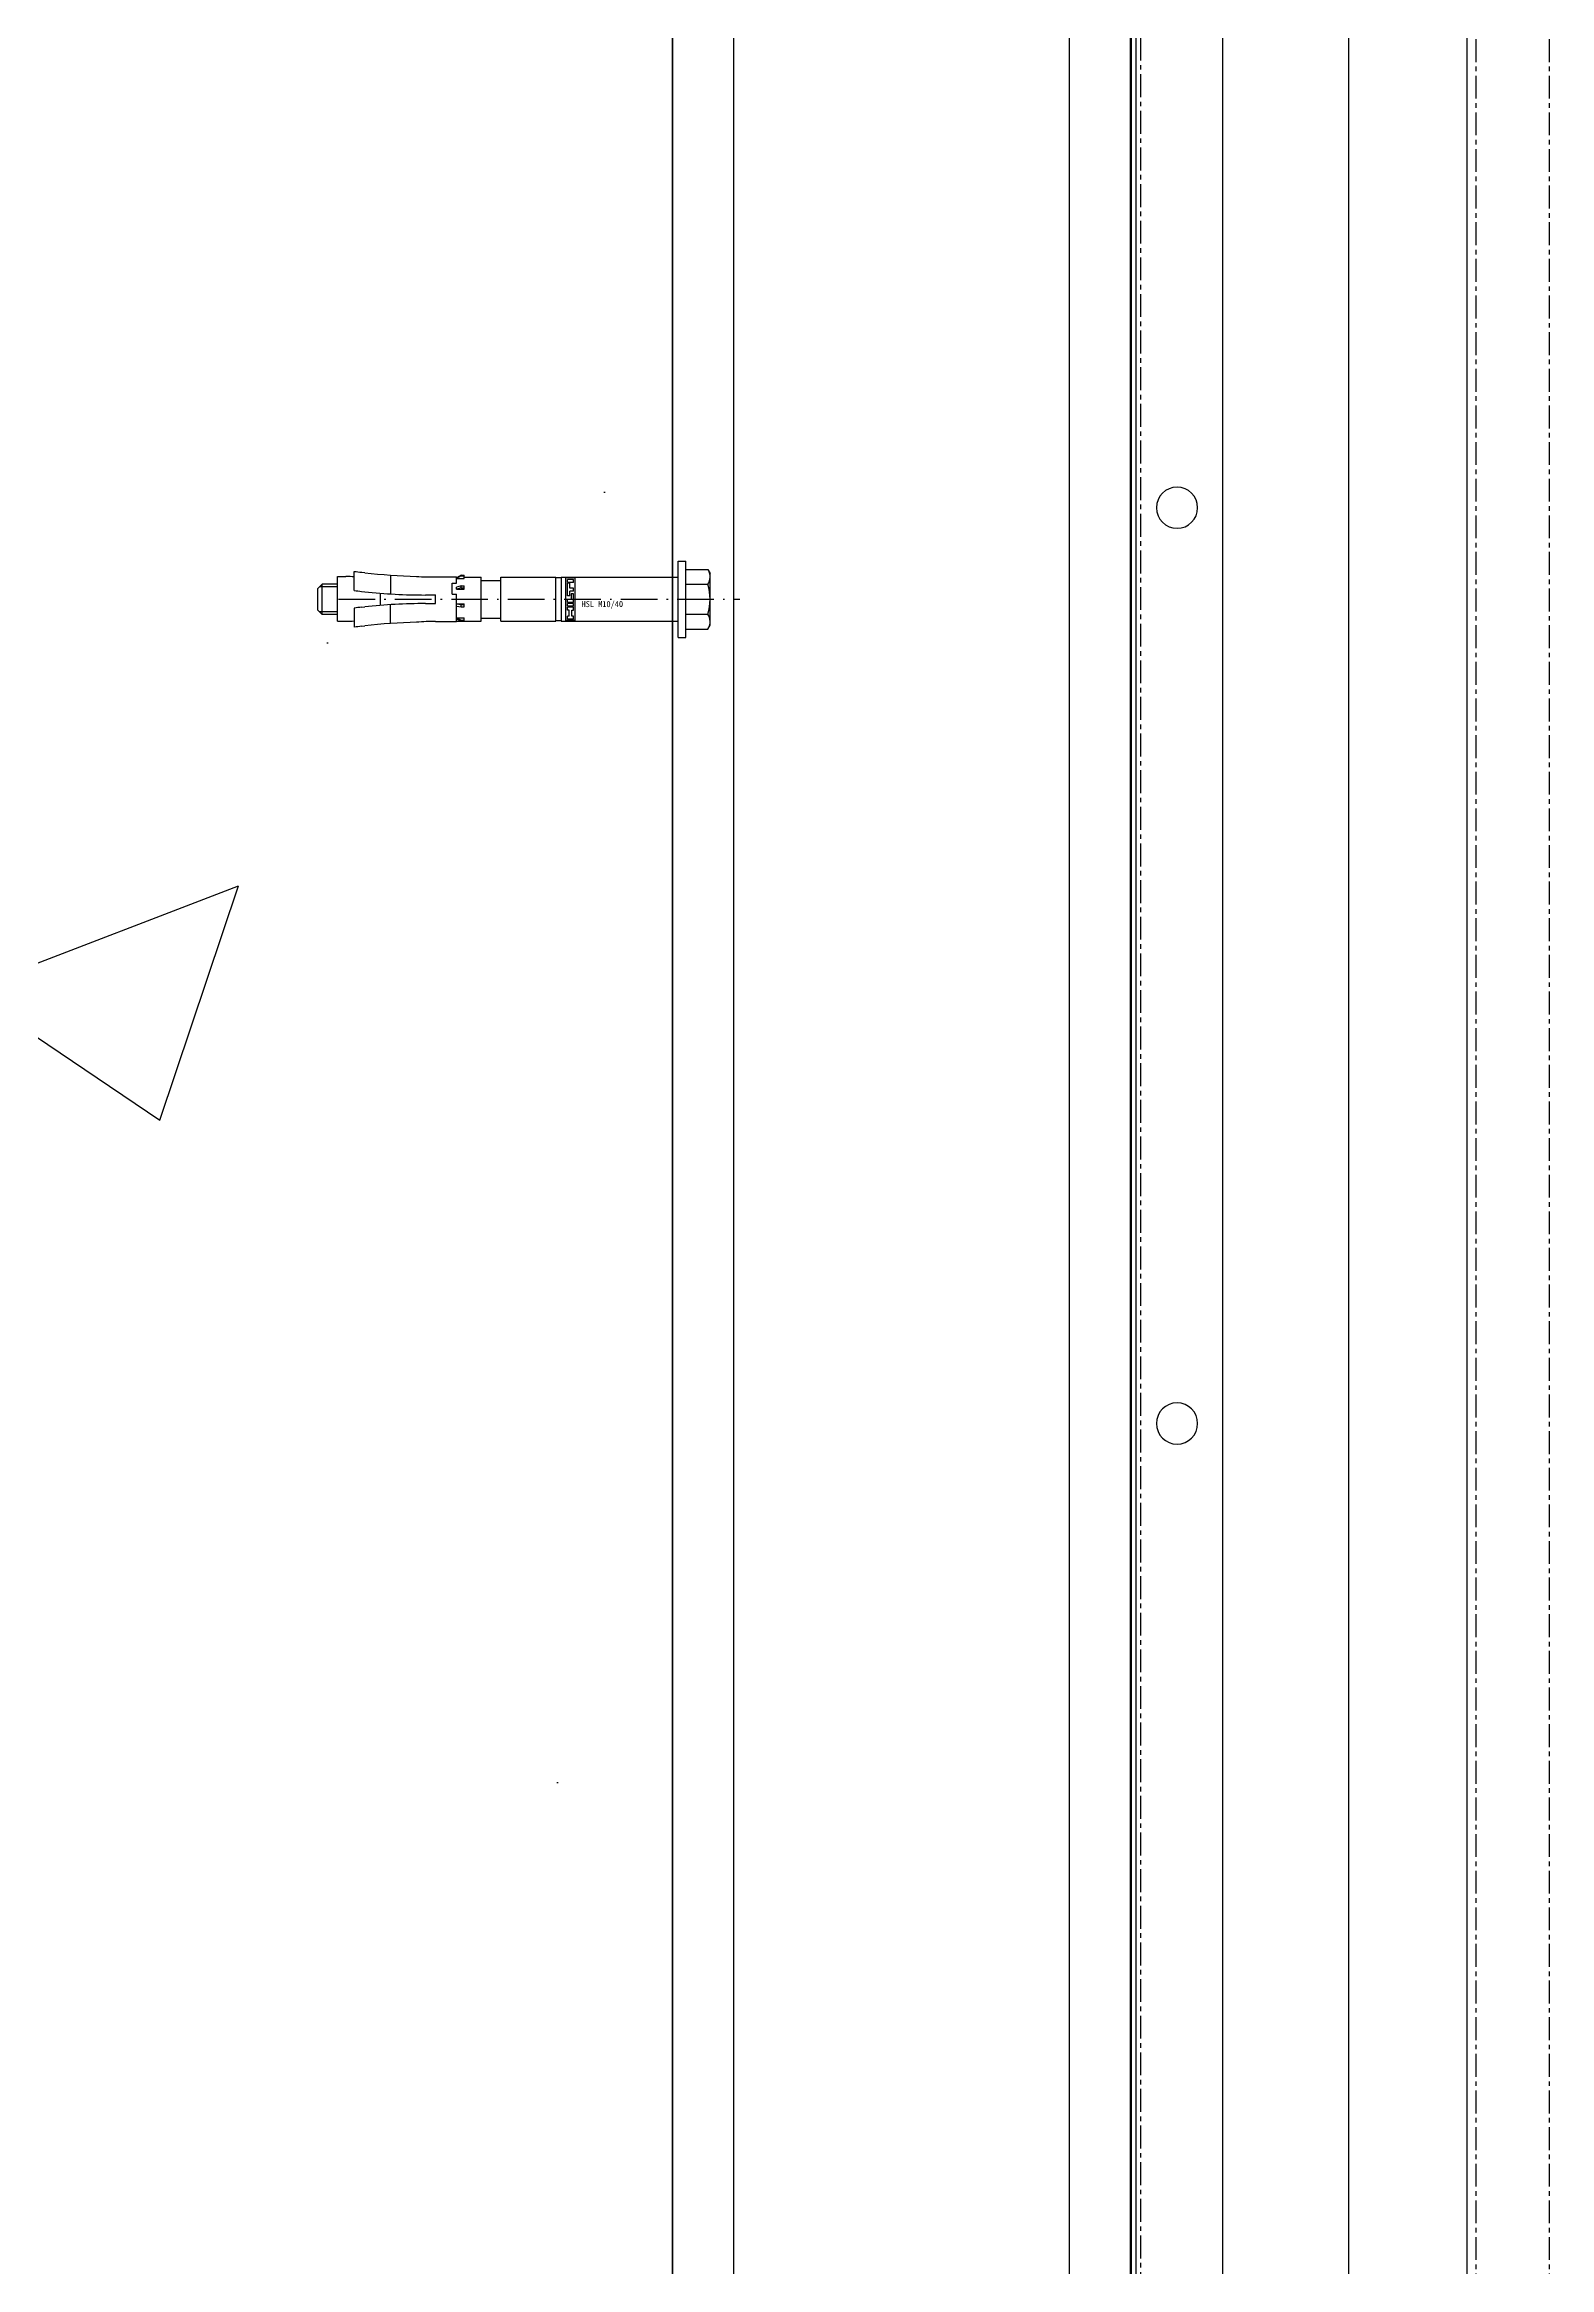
# Model space of a CAD drawing. Header units: millimetres. Extents: x -198529 to 244266, y -64 to 158464.
# Drawn here: x -173276 to -172784, y 120141 to 120869 of the extents above; entities that cross this region are included whole.
import ezdxf

# ---------------------------------------------------------------- set-up
doc = ezdxf.new("R2010")
doc.units = ezdxf.units.MM
doc.linetypes.add('ACAD_ISO10W100', pattern=[18.5, 12, -3, 0.5, -3])
doc.linetypes.add('CENTER', pattern=[12, 7.5, -1.5, 1.5, -1.5])
for name, color, linetype in [('0-DCC', 30, 'Continuous'), ('0-DCC-STRUC', 180, 'Continuous'), ('ANCHOR BOLTS', 4, 'Continuous'), ('COIL-BANK', 8, 'Continuous'), ('MITTELLINIEN', 3, 'ACAD_ISO10W100')]:
    doc.layers.add(name, color=color, linetype=linetype)

# ---------------------------------------------------------------- blocks, each defined once
blk = doc.blocks.new('DCC2850x2300(右)')
at = {"color": 0, "linetype": 'CENTER'}
for p, q in [((53813, -74478.48), (53813, -72178.48)), ((53837, -74478.48), (53837, -72178.48)), ((53947, -72178.48), (53947, -74478.48))]:
    blk.add_line(p, q, dxfattribs=at)
at = {"color": 0, "linetype": 'Continuous'}
for p, q in [((53840, -74478.48), (53840, -72178.48)), ((53948.5, -72178.48), (53948.5, -74478.48)), ((53950, -72178.48), (53950, -74478.48)), ((53878.72, -74441.08), (53878.72, -72260.73)), ((53920, -74441.08), (53920, -72260.73))]:
    blk.add_line(p, q, dxfattribs=at)
for centre in [(53935, -73028.48), (53935, -73028.48), (53935, -73328.48)]:
    blk.add_circle(centre, 6.75, dxfattribs=at)
blk = doc.blocks.new('H10_40')
for p, q in [((-111.6, -7.21), (-111.6, 7.46)), ((-111.6, 7.46), (-108.8, 7.46)), ((-106.08, 2.88), (-106.08, 9.15)), ((-103.59, 8.83), (-102.63, 8.72)), ((-94.15, 7.92), (-94.15, 1.77)), ((-79.42, 7.33), (-72.58, 7.33)), ((-71.07, 7.9), (-72.58, 7.05)), ((-71.07, 7.7), (-72.58, 6.86)), ((-72.58, 5.25), (-72.58, 7.33)), ((-71.07, 7.9), (-70.08, 7.9)), ((-71.07, 7.7), (-71.07, 7.9)), ((-71.07, 7.7), (-70.08, 7.7)), ((-70.08, 6.86), (-70.08, 7.9)), ((0, -12.5), (0, 12.5)), ((0, 12.5), (2.5, 12.5)), ((2.5, -12.5), (2.5, 12.5)), ((2.5, 9.81), (9.74, 9.81)), ((9.74, 9.81), (10.5, 8.5)), ((10.5, -8.5), (10.5, 8.5)), ((-116.54, 5), (-118, 3.54)), ((-118, -3.54), (-118, 3.54)), ((-111.6, 4.11), (-117.44, 4.11)), ((-111.6, 5), (-116.54, 5)), ((-116.54, -5), (-116.54, 5)), ((-103.66, 2.59), (-102.62, 2.48)), ((-97.43, -1.79), (-97.43, 1.79)), ((-82.75, 1.41), (-79.42, 1.41)), ((-79.42, -1.41), (-79.42, 1.41)), ((-74, 1.65), (-74, 5.25)), ((-74, 5.25), (-72.58, 5.25)), ((-74, 1.65), (-72.58, 1.65)), ((-72.58, 7.21), (-72.3, 7.21)), ((-72.58, 6.86), (-70.08, 6.86)), ((-71.07, 4.36), (-72.58, 3.92)), ((-72.58, 3.27), (-72.58, 3.92)), ((-71.07, 3.71), (-72.58, 3.27)), ((-72.58, 3.27), (-70.08, 3.27)), ((-72.58, -7.21), (-72.58, 1.65)), ((-71.07, 4.36), (-70.08, 4.36)), ((-71.07, 3.71), (-71.07, 4.36)), ((-71.07, 3.71), (-70.08, 3.71)), ((-70.08, 7.21), (-64.5, 7.21)), ((-70.08, 3.27), (-70.08, 4.36)), ((-64.5, -7.21), (-64.5, 7.21)), ((-64.5, 6.17), (-58, 6.17)), ((-58, 7.21), (-40, 7.21)), ((-58, -7.21), (-58, 7.21)), ((-40, -7.21), (-40, 7.21)), ((-38.33, 7.01), (-40, 7.01)), ((-38.33, 7.21), (0, 7.21)), ((-38.33, 7.21), (-38.33, -7.21)), ((0, 0), (0, 0)), ((2.5, 4.91), (9.74, 4.91)), ((-116.54, -5), (-118, -3.54)), ((-111.6, -4.11), (-117.44, -4.11)), ((-111.6, -5), (-116.54, -5)), ((-111.6, -7.21), (-108.8, -7.21)), ((-106.08, -2.88), (-106.08, -9.15)), ((-103.66, -2.59), (-102.62, -2.48)), ((-94.15, -7.92), (-94.15, -1.77)), ((-82.75, -1.41), (-79.42, -1.41)), ((-72.58, -1.5), (-70.08, -1.5)), ((-72.58, -1.5), (-71.07, -1.73)), ((-72.58, -2.23), (-71.07, -2.45)), ((-72.58, -6.05), (-71.07, -6.81)), ((-72.58, -6.05), (-70.08, -6.05)), ((-72.58, -6.42), (-71.07, -7.18)), ((-72.58, -7.21), (-64.5, -7.21)), ((-71.07, -1.73), (-70.08, -1.73)), ((-71.07, -2.45), (-71.07, -1.73)), ((-71.07, -2.45), (-70.08, -2.45)), ((-71.07, -6.81), (-70.08, -6.81)), ((-71.07, -7.18), (-71.07, -6.81)), ((-71.07, -7.18), (-70.08, -7.18)), ((-70.08, -2.45), (-70.08, -1.5)), ((-70.08, -7.18), (-70.08, -6.05)), ((-64.5, -6.17), (-58, -6.17)), ((-58, -7.21), (-40, -7.21)), ((-38.33, -7.01), (-40, -7.01)), ((-38.33, -7.21), (0, -7.21)), ((2.5, -4.91), (9.74, -4.91)), ((-103.59, -8.83), (-102.63, -8.72)), ((-79.42, -7.33), (-72.58, -7.33)), ((0, -12.5), (2.5, -12.5)), ((2.5, -9.81), (9.74, -9.81)), ((9.74, -9.81), (10.5, -8.5))]:
    blk.add_line(p, q)
at = {"color": 1}
for p, q in [((-36.74, -6.99), (-36.74, 6.99)), ((-33.73, 6.99), (-36.74, 6.99)), ((-36.24, 5.54), (-36.24, 6.49)), ((-34.23, 6.49), (-36.24, 6.49)), ((-34.23, 5.54), (-36.24, 5.54)), ((-36.24, 1.12), (-36.24, 5.25)), ((-35.41, 5.25), (-36.24, 5.25)), ((-35.41, 1.12), (-36.24, 1.12)), ((-35.41, 3.66), (-35.41, 5.25)), ((-34.23, 3.66), (-35.41, 3.66)), ((-34.23, 2.71), (-35.41, 2.71)), ((-35.41, 1.12), (-35.41, 2.71)), ((-34.23, 1.77), (-35.06, 1.77)), ((-35.06, 1.77), (-35.06, -0.12)), ((-34.23, 5.54), (-34.23, 6.49)), ((-34.23, 2.71), (-34.23, 3.66)), ((-34.23, -1.06), (-34.23, 1.77)), ((-33.96, 7.22), (-33.92, 7.24)), ((-33.73, -6.99), (-33.73, 6.99)), ((-33.73, -6.99), (-36.74, -6.99)), ((-36.24, -1.06), (-36.24, -0.12)), ((-35.06, -0.12), (-36.24, -0.12)), ((-34.23, -1.06), (-36.24, -1.06)), ((-36.24, -2.3), (-36.24, -1.36)), ((-34.23, -1.36), (-36.24, -1.36)), ((-34.23, -2.3), (-36.24, -2.3)), ((-34.23, -2.59), (-36.24, -2.59)), ((-36.24, -3.54), (-36.24, -2.59)), ((-35.65, -3.54), (-36.24, -3.54)), ((-36.24, -6.49), (-36.24, -5.54)), ((-35.65, -5.54), (-36.24, -5.54)), ((-34.23, -6.49), (-36.24, -6.49)), ((-35.65, -5.54), (-35.65, -3.54)), ((-34.82, -3.54), (-34.23, -3.54)), ((-34.82, -5.54), (-34.82, -3.54)), ((-34.23, -5.54), (-34.82, -5.54)), ((-34.23, -2.3), (-34.23, -1.36)), ((-34.23, -3.54), (-34.23, -2.59)), ((-34.23, -6.49), (-34.23, -5.54))]:
    blk.add_line(p, q, dxfattribs=at)
for centre, radius, start, end in [((-108.8, -21.29), 28.75, 84.57411, 90), ((-81.08, 192.63), 185.17, 262.24093, 263.01899), ((-81.08, 192.63), 185.17, 263.31699, 268.58991), ((-81.08, 57.09), 49.79, 264.74836, 271.91847), ((6.2, 7.35), 4.3, 325.43491, 30), ((-82.41, 192.63), 191.23, 262.88816, 263.61793), ((-82.41, 192.63), 191.23, 263.93401, 269.89763), ((-5.74, 0), 16.24, 342.41205, 17.58795), ((-108.8, 21.54), 28.75, 270, 275.42589), ((-82.41, -192.63), 191.23, 96.38207, 97.11184), ((-82.41, -192.63), 191.23, 90.10237, 96.06599), ((6.2, -7.35), 4.3, 330, 34.56509), ((-81.08, -192.63), 185.17, 96.98101, 97.75907), ((-81.08, -192.63), 185.17, 91.41009, 96.68301), ((-81.08, -57.09), 49.79, 88.08154, 95.25164)]:
    blk.add_arc(centre, radius, start, end)
at = {"layer": 'MITTELLINIEN', "color": 8}
blk.add_line((-111.26, 0), (20.25, 0), dxfattribs=at)
at = {"color": 1}
blk.add_text('HSL M10/40', height=2, dxfattribs=at).set_placement((-31.61, -2.56))

msp = doc.modelspace()

# ---------------------------------------------------------------- hatches: boundary and pattern name
at = {"transparency": 33554687}
h = msp.add_hatch(dxfattribs=at)
h.set_pattern_fill('AR-CONC', color=252, scale=5)
h.paths.add_polyline_path([(-174270.77, 119187.01), (-173070.77, 119187.01), (-173070.77, 125287.01), (-174270.77, 125287.01)])

# ---------------------------------------------------------------- linework, layer by layer
at = {"layer": '0-DCC-STRUC'}
for points in [[(-173070.77, 121497.01), (-173070.77, 119337.01), (-172920.77, 119337.01), (-172920.77, 121497.01)], [(-173050.77, 121497.01), (-173050.77, 119337.01), (-172940.77, 119337.01), (-172940.77, 121497.01)]]:
    msp.add_lwpolyline(points, close=True, dxfattribs=at)
at = {"layer": 'COIL-BANK'}
msp.add_lwpolyline([(-174270.77, 119187.01), (-173070.77, 119187.01), (-173070.77, 125287.01), (-174270.77, 125287.01)], close=True, dxfattribs=at)

# ---------------------------------------------------------------- block references
at = {"layer": '0-DCC', "xscale": -1}
msp.add_blockref('DCC2850x2300(右)', (-118970.54, 193745.49), dxfattribs=at)
at = {"layer": 'ANCHOR BOLTS'}
msp.add_blockref('H10_40', (-173068.97, 120687.01), dxfattribs=at)

doc.saveas('drawing.dxf')
